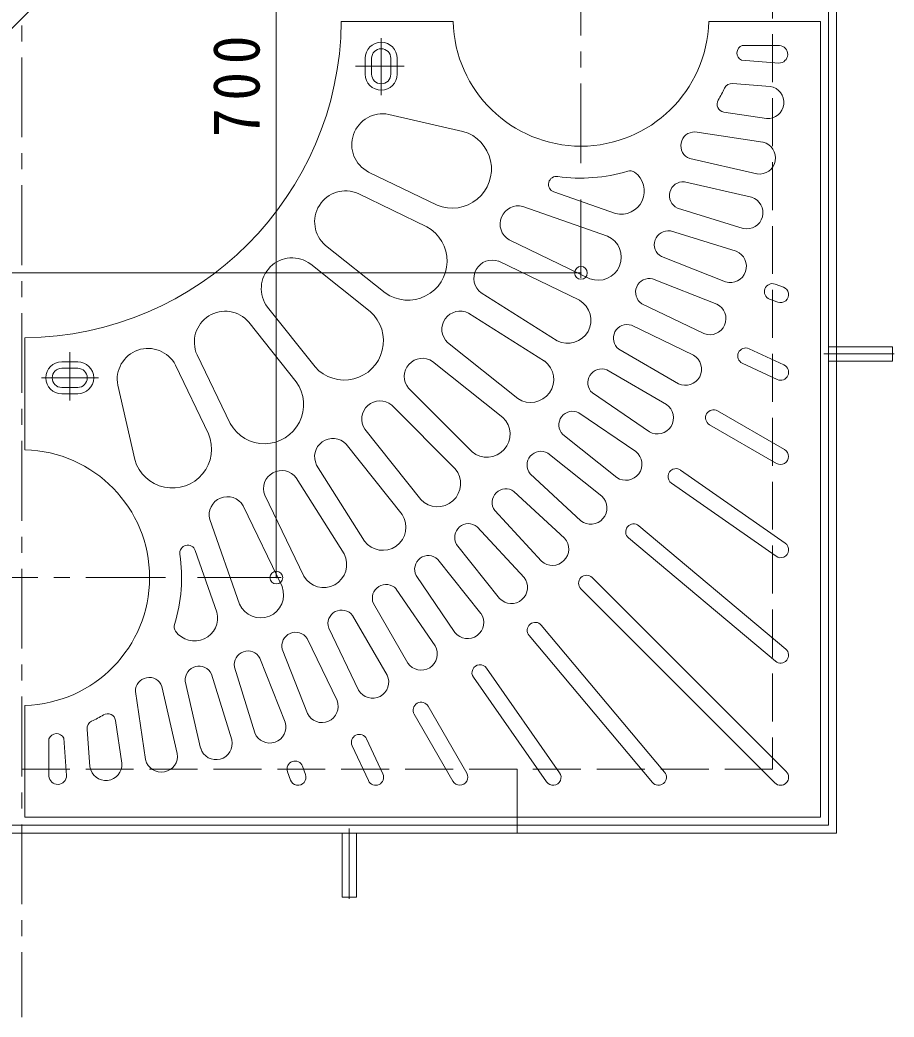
# Model space of a CAD drawing. Units: millimetres at full size, sheet at 1:10; details may follow other scales. Extents: x -1518 to 1779, y -1367 to 1135.
# Drawn here: x -821 to -274, y -106 to 518 of the extents above; entities that cross this region are included whole.
import ezdxf

# ---------------------------------------------------------------- set-up
doc = ezdxf.new("R2010")
doc.units = ezdxf.units.MM
doc.header["$LTSCALE"] = 10
doc.header["$PDMODE"] = 32
doc.header["$PDSIZE"] = 8
doc.linetypes.add('CHAIN1', pattern=[8, 5, -1, 1, -1])
doc.linetypes.add('DASHED3', pattern=[4, 3, -1])
for name, color, linetype, lineweight in [('0-0_通り芯', 3, 'Continuous', 9), ('0-1_躯体', 2, 'Continuous', 9), ('0-4_その他', 7, 'Continuous', 9)]:
    doc.layers.add(name, color=color, linetype=linetype, lineweight=lineweight)
doc.styles.add('ＭＳ ゴシック', font='')
doc.styles.get('ＭＳ ゴシック').set_extended_font_data('MS Gothic')

msp = doc.modelspace()

# ---------------------------------------------------------------- linework, layer by layer
at = {"layer": '0-0_通り芯', "linetype": 'CHAIN1'}
for p, q in [((-470, 428.64), (-470, 610.04)), ((-595, 471.25), (-595, 507)), ((-580.72, 489.34), (-611.01, 489.34)), ((-790, 280.07), (-790, 310.35)), ((-771.91, 294.34), (-807.66, 294.34)), ((-729.99, 169.34), (-910.01, 169.34))]:
    msp.add_line(p, q, dxfattribs=at)
at = {"layer": '0-0_通り芯'}
for p, q in [((-549.98, 517.34), (-620.01, 517.34)), ((-320, 517.34), (-390.03, 517.34)), ((-320, 19.34), (-320, 517.34)), ((-345.72, 502.34), (-369.07, 502.34)), ((-605, 484.34), (-605, 494.34)), ((-601, 484.34), (-601, 494.34)), ((-589, 484.34), (-589, 494.34)), ((-585, 484.34), (-585, 494.34)), ((-346.14, 491.35), (-369.41, 493.1)), ((-351.53, 476.71), (-375.16, 478.48)), ((-543.82, 448.61), (-590.34, 459.23)), ((-353.79, 456.66), (-380.52, 460.69)), ((-356.03, 441.82), (-398.72, 448.26)), ((-359.78, 421.99), (-401.87, 431.6)), ((-559.97, 402.44), (-602.97, 423.15)), ((-363.12, 407.37), (-405.21, 416.97)), ((-566.48, 388.93), (-609.47, 409.63)), ((-448.32, 397.23), (-486.92, 410.74)), ((-453.27, 383.07), (-506.33, 401.64)), ((-368.35, 387.87), (-409.6, 400.6)), ((-464.33, 356.38), (-514.98, 380.77)), ((-372.77, 373.54), (-414.02, 386.26)), ((-592.5, 347.51), (-629.81, 377.27)), ((-379.44, 354.49), (-419.62, 370.26)), ((-601.86, 335.79), (-639.16, 365.54)), ((-470.84, 342.87), (-521.48, 367.26)), ((-384.91, 340.52), (-425.1, 356.29)), ((-343.29, 351.15), (-348.44, 353.03)), ((-484.81, 317.59), (-532.41, 347.49)), ((-346.71, 341.76), (-351.86, 343.63)), ((-636.44, 301.2), (-666.2, 338.51)), ((-392.99, 322.02), (-431.89, 340.76)), ((-492.79, 304.88), (-540.39, 334.79)), ((-648.17, 291.84), (-677.93, 329.16)), ((-399.5, 308.51), (-438.4, 327.24)), ((-818, 249.32), (-818, 319.35)), ((-509.51, 281.32), (-553.46, 316.37)), ((-408.93, 290.66), (-446.32, 312.25)), ((-342.89, 302.38), (-364.73, 312.56)), ((-689.59, 265.82), (-710.29, 308.81)), ((-785, 304.34), (-795, 304.34)), ((-785, 300.34), (-795, 300.34)), ((-703.1, 259.31), (-723.81, 302.31)), ((-518.86, 269.6), (-562.81, 304.65)), ((-347.11, 293.31), (-368.96, 303.5)), ((-416.43, 277.67), (-453.82, 299.26)), ((-785, 288.34), (-795, 288.34)), ((-749.27, 243.16), (-759.89, 289.68)), ((-538.11, 248.06), (-577.86, 287.81)), ((-785, 284.34), (-795, 284.34)), ((-427.17, 260.58), (-462.84, 284.9)), ((-548.72, 237.45), (-588.46, 277.2)), ((-435.62, 248.19), (-471.29, 272.51)), ((-342.5, 249.43), (-384.49, 273.67)), ((-570.26, 218.2), (-605.3, 262.15)), ((-347.5, 240.77), (-389.49, 265.01)), ((-447.61, 231.95), (-481.36, 258.87)), ((-581.98, 208.85), (-617.03, 252.8)), ((-456.96, 220.22), (-490.72, 247.14)), ((-605.54, 192.13), (-635.45, 239.73)), ((-618.24, 184.15), (-648.15, 231.75)), ((-470.13, 204.92), (-501.78, 234.29)), ((-342.13, 190.84), (-407.56, 236.65)), ((-347.87, 182.65), (-413.29, 228.46)), ((-643.53, 170.18), (-667.92, 220.83)), ((-480.33, 193.92), (-511.98, 223.29)), ((-657.04, 163.67), (-681.43, 214.32)), ((-494.61, 179.65), (-523.97, 211.3)), ((-683.73, 152.61), (-702.3, 205.68)), ((-505.58, 169.47), (-534.95, 201.12)), ((-341.79, 124.6), (-433.76, 201.78)), ((-348.21, 116.94), (-440.19, 194.12)), ((-520.88, 156.3), (-547.8, 190.06)), ((-697.89, 147.66), (-711.4, 186.26)), ((-532.61, 146.95), (-559.53, 180.71)), ((-548.84, 134.96), (-573.17, 170.63)), ((-341.46, 47.88), (-462.91, 169.32)), ((-561.24, 126.51), (-585.56, 162.18)), ((-348.54, 40.81), (-469.98, 162.25)), ((-578.33, 115.77), (-599.92, 153.16)), ((-591.32, 108.27), (-612.91, 145.66)), ((-609.17, 98.84), (-627.9, 137.74)), ((-417.6, 47.56), (-494.78, 139.53)), ((-622.68, 92.33), (-641.41, 131.23)), ((-425.26, 41.13), (-502.44, 133.11)), ((-655.14, 78.78), (-670.92, 118.97)), ((-641.18, 84.26), (-656.95, 124.45)), ((-674.2, 72.11), (-686.92, 113.36)), ((-483.31, 47.21), (-529.12, 112.63)), ((-688.53, 67.69), (-701.26, 108.94)), ((-491.5, 41.47), (-537.31, 106.9)), ((-722.65, 59.12), (-732.26, 101.21)), ((-708.03, 62.46), (-717.63, 104.55)), ((-742.48, 55.37), (-748.92, 98.06)), ((-818, 19.34), (-818, 89.37)), ((-541.43, 46.84), (-565.67, 88.83)), ((-550.09, 41.84), (-574.33, 83.83)), ((-757.32, 53.13), (-761.34, 79.86)), ((-792.01, 45.48), (-793.75, 68.75)), ((-777.37, 50.87), (-779.14, 74.5)), ((-803, 45.07), (-803, 68.41)), ((-603.04, 42.23), (-613.22, 64.07)), ((-593.97, 46.46), (-604.16, 68.3)), ((-642.42, 46.05), (-644.29, 51.21)), ((-651.81, 42.63), (-653.69, 47.79)), ((-320, 19.34), (-818, 19.34))]:
    msp.add_line(p, q, dxfattribs=at)
for centre, radius, start, end in [((-820, 519.34), 200, 270.57295, 359.42705), ((-470, 519.34), 80, 181.43251, 358.56749), ((-595, 494.34), 10, 0, 180), ((-595, 494.34), 6, 0, 180), ((-367.34, 497.65), 5, 110.15434, 245.56192), ((-346.03, 496.85), 5.5, 268.93665, 86.77235), ((-595, 484.34), 10, 180, 0), ((-595, 484.34), 6, 180, 0), ((-470, 519.34), 100, 329.23357, 334.11272), ((-375.54, 473.5), 5, 85.71516, 154.1129), ((-353.06, 466.73), 10.1, 265.82237, 81.29968), ((-379.78, 465.63), 5, 149.23537, 261.42909), ((-594.13, 440.31), 19.3, 78.66425, 242.74161), ((-550.52, 425.05), 24.5, 247.32121, 74.12312), ((-398.87, 439.66), 8.6, 88.95261, 249.60202), ((-358.29, 431.98), 10.1, 261.53665, 77.01396), ((-485.27, 415.46), 5, 81.63824, 250.71397), ((-470, 519.34), 100, 261.63696, 287.02238), ((-444.71, 411.22), 14.45, 255.55635, 54.75739), ((-439.26, 418.94), 5, 54.75635, 107.02362), ((-406.01, 408.41), 8.6, 84.66689, 245.3163), ((-617.38, 392.03), 19.3, 65.8071, 229.88446), ((-366.12, 397.72), 10.1, 257.25093, 72.72824), ((-509.21, 390.61), 11.4, 75.39075, 239.60841), ((-578.26, 367.45), 24.5, 234.46407, 61.26598), ((-459.18, 369.89), 14.45, 249.12778, 65.86914), ((-415.46, 377.78), 8.6, 80.38118, 241.03059), ((-650.79, 350.13), 19.3, 52.94995, 217.02731), ((-376.48, 364.14), 10.1, 252.96523, 68.44254), ((-525.58, 356.62), 11.4, 68.96217, 233.17984), ((-427.17, 347.95), 8.6, 76.09546, 236.74487), ((-350.15, 348.33), 5, 70.00015, 249.99919), ((-345, 346.46), 5, 249.99919, 70.00015), ((-478.18, 330.43), 14.45, 242.6992, 59.44057), ((-389.32, 331.43), 10.1, 248.6795, 64.15681), ((-692.69, 316.72), 19.3, 40.11569, 204.19305), ((-618.12, 317.46), 24.5, 221.60692, 48.40883), ((-545.65, 324.68), 11.4, 62.5336, 226.75127), ((-441.08, 319.07), 8.6, 71.80975, 232.45917), ((-740.96, 293.47), 19.3, 27.25839, 191.33575), ((-366.85, 308.03), 5, 64.99922, 244.99922), ((-569.17, 295.18), 11.4, 56.10503, 220.32269), ((-404.57, 299.77), 10.1, 244.3938, 59.87111), ((-795, 294.34), 10, 90, 270), ((-795, 294.34), 6, 90, 270), ((-785, 294.34), 10, 270, 90), ((-785, 294.34), 6, 270, 90), ((-501.49, 293.34), 14.45, 236.27063, 53.01199), ((-457.11, 291.31), 8.6, 67.52403, 228.17345), ((-345, 297.85), 5, 244.99922, 64.99922), ((-668.11, 277.6), 24.5, 208.7337, 35.53561), ((-595.84, 268.51), 11.4, 49.67761, 213.89528), ((-422.14, 269.34), 10.1, 240.10808, 55.58539), ((-528.79, 259.1), 14.45, 229.84206, 46.58342), ((-475.17, 264.83), 8.6, 63.23833, 223.88774), ((-386.99, 269.34), 5, 60.00124, 239.99878), ((-725.71, 249.86), 24.5, 195.87688, 22.67879), ((-625.34, 244.99), 11.4, 43.24863, 207.46629), ((-820, 169.34), 80, 271.43251, 88.56749), ((-495.15, 239.77), 8.6, 58.95261, 219.60202), ((-441.94, 240.3), 10.1, 235.82237, 51.29968), ((-345, 245.1), 5, 239.99878, 59.99982), ((-559.76, 228.13), 14.45, 223.41696, 40.15833), ((-410.42, 232.55), 5, 54.99892, 234.9996), ((-657.28, 224.92), 11.4, 36.81949, 201.03716), ((-516.95, 216.27), 8.6, 54.6669, 215.31631), ((-691.27, 208.55), 11.4, 30.39197, 194.60963), ((-463.85, 212.83), 10.1, 231.53665, 47.01396), ((-594, 200.83), 14.45, 216.98825, 33.72961), ((-540.43, 194.49), 8.6, 50.39697, 211.04639), ((-436.98, 197.95), 5, 50.0007, 229.99852), ((-487.75, 187.07), 10.1, 227.25095, 42.72826), ((-716.12, 184.61), 5, 19.28603, 188.36176), ((-345, 186.74), 5, 234.99985, 55.00031), ((-820, 169.34), 100, 342.97762, 8.36304), ((-631.08, 177.53), 14.45, 210.55981, 27.30118), ((-565.49, 174.51), 8.6, 46.1116, 206.76102), ((-513.49, 163.19), 10.1, 222.98598, 38.46329), ((-466.45, 165.79), 5, 45, 225), ((-670.54, 158.52), 14.45, 204.13057, 20.87193), ((-591.97, 156.45), 8.6, 41.82623, 202.47565), ((-711.88, 144.06), 14.45, 215.24286, 14.44389), ((-619.73, 140.42), 8.6, 37.54129, 198.1907), ((-540.96, 141.28), 10.1, 218.70091, 34.17822), ((-719.6, 138.6), 5, 162.97638, 215.24365), ((-498.61, 136.32), 5, 40.00148, 219.9993), ((-648.61, 126.51), 8.6, 33.25479, 193.90421), ((-570, 121.48), 10.1, 214.41435, 29.89166), ((-678.44, 114.8), 8.6, 28.96992, 189.61934), ((-345, 120.77), 5, 230.0007, 49.99852), ((-709.07, 105.35), 8.6, 24.68375, 185.33316), ((-533.21, 109.77), 5, 35.0004, 215.00108), ((-740.32, 98.22), 8.6, 20.39754, 181.04695), ((-600.43, 103.91), 10.1, 210.12932, 25.60663), ((-632.09, 88.66), 10.1, 205.84325, 21.32056), ((-570, 86.33), 5, 30.00122, 209.99876), ((-820, 169.34), 100, 295.88728, 300.76643), ((-766.29, 79.12), 5, 8.57091, 120.76463), ((-774.16, 74.88), 5, 115.8871, 184.28484), ((-664.8, 75.82), 10.1, 201.55746, 17.03477), ((-798.31, 66.69), 5, 24.43808, 159.84566), ((-608.69, 66.19), 5, 25.00078, 205.00078), ((-698.38, 65.46), 10.1, 197.27126, 12.74857), ((-732.64, 57.64), 10.1, 192.9865, 8.46381), ((-767.39, 52.4), 10.1, 188.70032, 4.17763), ((-648.99, 49.5), 5, 20.00081, 199.99985), ((-797.51, 45.38), 5.5, 183.22765, 1.06335), ((-647.11, 44.34), 5, 199.99985, 20.00081), ((-598.5, 44.34), 5, 205.00078, 25.00078), ((-545.76, 44.34), 5, 210.00018, 30.00122), ((-487.4, 44.34), 5, 214.99969, 35.00015), ((-421.43, 44.34), 5, 220.00148, 39.9993), ((-345, 44.34), 5, 224.99799, 44.99799)]:
    msp.add_arc(centre, radius, start, end, dxfattribs=at)
at = {"layer": '0-1_躯体', "linetype": 'CHAIN1'}
for p, q in [((-820, 1134.88), (-820, -105.73)), ((-317.99, 309.34), (-273.98, 309.34)), ((-615, 12.34), (-615, -31.68))]:
    msp.add_line(p, q, dxfattribs=at)
at = {"layer": '0-1_躯体'}
for p, q in [((-315, 1024.34), (-315, 14.34)), ((-315, 313.84), (-275, 313.84)), ((-275, 304.84), (-275, 313.84)), ((-315, 304.84), (-275, 304.84)), ((-510, 19.34), (-510, 9.34)), ((-315, 14.34), (-1325, 14.34)), ((-619.5, 9.34), (-619.5, -30.66)), ((-610.5, 9.34), (-610.5, -30.66)), ((-610.5, -30.66), (-619.5, -30.66))]:
    msp.add_line(p, q, dxfattribs=at)
at = {"layer": '0-1_躯体', "linetype": 'DASHED3'}
msp.add_line((-510, 49.34), (-510, 19.34), dxfattribs=at)
at = {"layer": '0-1_躯体'}
msp.add_lwpolyline([(-1330, 9.34), (-1330, 1029.34), (-310, 1029.34), (-310, 9.34)], close=True, dxfattribs=at)
at = {"layer": '0-1_躯体', "linetype": 'DASHED3'}
msp.add_lwpolyline([(-1290, 49.34), (-1290, 989.34), (-350, 989.34), (-350, 49.34)], close=True, dxfattribs=at)
at = {"layer": '0-4_その他'}
for p, q in [((-660.69, 869.34), (-660.69, 169.34)), ((-961.42, 377.92), (-678.58, 660.76)), ((-470, 357.03), (-470, 406)), ((-1170, 360.03), (-470, 360.03)), ((-657.69, 169.34), (-709.99, 169.34))]:
    msp.add_line(p, q, dxfattribs=at)
for p in [(-470, 360.03), (-660.69, 169.34)]:
    msp.add_point(p, dxfattribs=at)

# ---------------------------------------------------------------- texts
at = {"layer": '0-4_その他', "color": 2, "insert": (-670.69, 445.02), "char_height": 29.33, "attachment_point": 7, "rotation": 90, "style": 'ＭＳ ゴシック'}
msp.add_mtext('\\T1.27;\\W0.9;700', dxfattribs=at)

doc.saveas('drawing.dxf')
